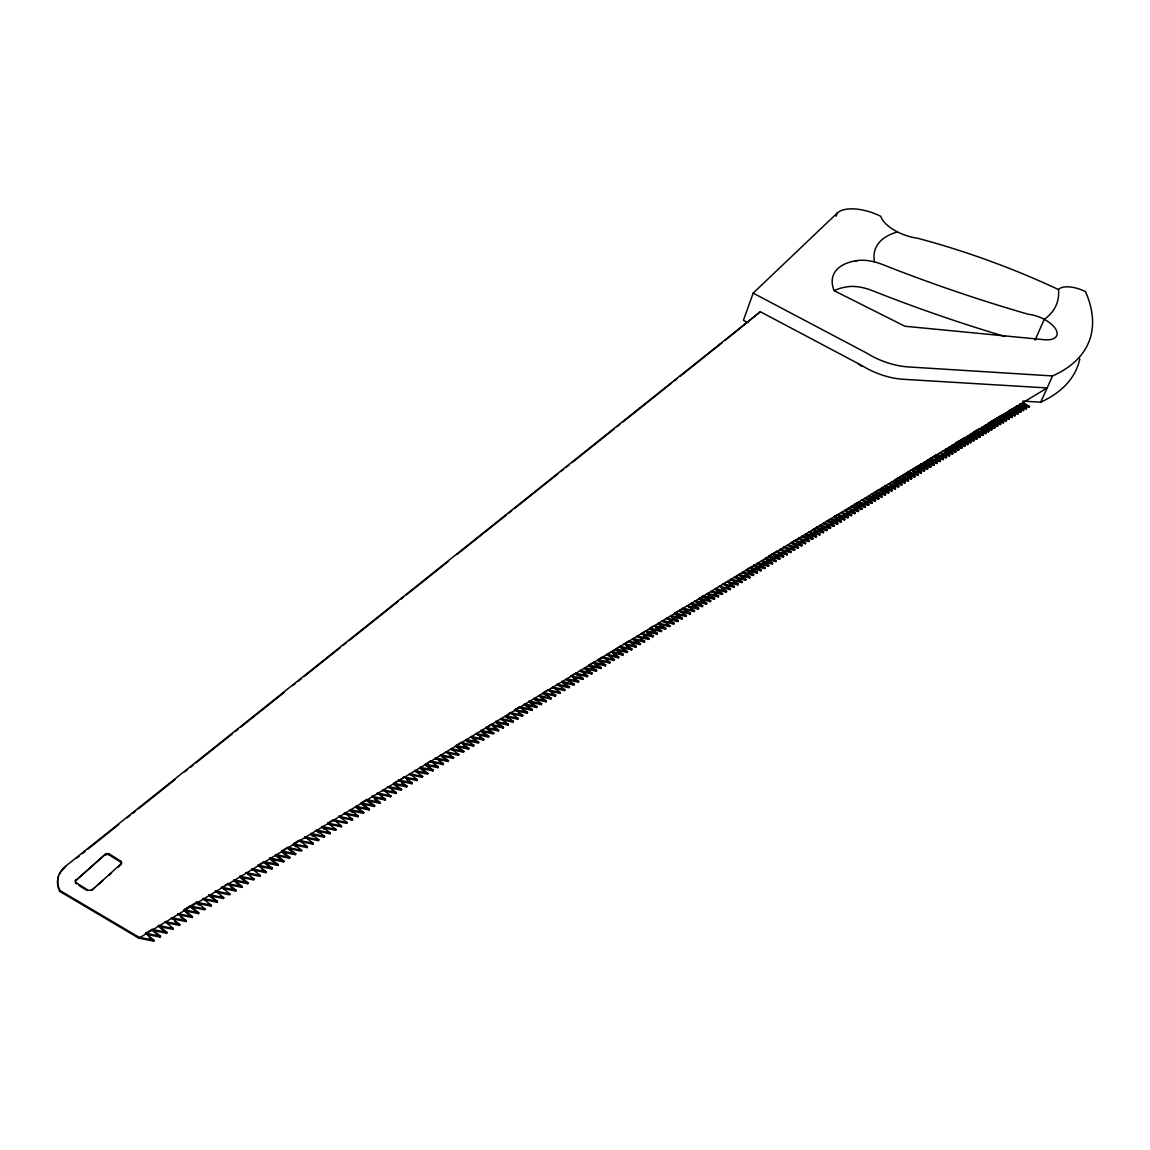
<?xml version="1.0" encoding="UTF-8"?>
<svg xmlns="http://www.w3.org/2000/svg" width="1150" height="1150" viewBox="0 0 1150 1150"><rect width="100%" height="100%" fill="white"/><g stroke="black" fill="none" stroke-linecap="round" stroke-linejoin="round"><path stroke-width="1.5" d="M147.128 934.49L160.281 937.121L160.497 936.215L152.145 929.315L145.633 933.297L154.028 940.254L153.812 941.146L138.862 938.184L59.814 891.451L60.001 890.546A33.666 24.308 7.7 0 1 65.593 866.209L760.351 311.736L861.853 365.513A47.955 23.69 21.4 0 0 903.282 379.284L1047.147 387.952L827.267 520.964L834.21 525.536L833.894 526.298L823.429 523.854M65.593 866.209L65.406 867.114A33.652 24.308 7.7 0 0 59.455 874.259M75.267 881.317A3.249 2.343 7.4 0 1 75.843 880.526L105.383 854.22A2.976 2.127 8.3 0 1 109.538 854.134L120.52 860.991A2.803 2.012 8.6 0 1 120.966 863.938L118.105 867.158M76.029 879.621A3.249 2.343 7.4 0 0 76.576 882.97L76.403 883.876A3.249 2.343 7.4 0 1 75.382 882.826M87.069 890.603L87.256 889.697L76.576 882.97M120.966 863.938L91.554 890.474L95.536 886.966M75.843 880.526L105.383 854.22M120.764 864.829A2.803 2.012 8.6 0 0 120.319 861.896L109.336 855.025L109.538 854.134M120.319 861.896L120.52 860.991M138.862 938.184L830.444 519.038M145.417 934.202L145.691 933.268M158.254 926.383L158.47 925.491L173.291 928.452L173.075 929.344L158.499 926.44M158.369 926.325L158.628 925.391L166.951 932.334L166.736 933.225L152.03 930.292L160.281 937.121M177.689 914.71L177.905 913.819L186.243 920.647L186.027 921.538L171.292 918.577M177.761 914.624L177.977 913.732M166.448 922.789L179.572 925.419L179.788 924.528L171.451 917.671L186.243 920.647M190.526 905.97L190.311 906.861L204.801 909.851L205.016 908.96L190.411 906.013L190.268 906.89L198.533 913.617L198.749 912.726L190.469 905.97L184.144 909.837L192.481 916.636L192.251 917.527L179.371 914.954M196.391 903.138L196.607 902.247L211.169 905.194L210.953 906.085L196.65 903.196L196.736 902.146L205.016 908.96M202.946 899.386L217.249 902.276L217.479 901.384L209.199 894.671M221.375 888.102L221.605 887.211L236.009 890.143L235.779 891.02L223.114 888.461M221.432 888.159L227.801 883.545L236.009 890.143M209.185 895.606L223.502 898.509L223.732 897.618L215.467 890.919M227.844 883.531L227.499 884.451L241.859 887.369L242.089 886.477L233.853 879.851L248.069 882.826L247.825 883.717L233.752 880.842L241.859 887.369M221.648 887.268L229.914 893.938L229.684 894.829L215.381 891.926M239.674 877.105L239.904 876.214L254.179 879.132L253.949 880.009L239.746 877.119L239.919 876.214L248.069 882.826M245.769 873.468L246.028 872.562L260.259 875.466L260.029 876.357L247.379 873.77M251.821 869.803L252.123 868.883L260.259 875.466M263.81 862.5L264.083 861.609M251.893 869.759L266.038 872.663L266.283 871.772L258.074 865.246L264.054 861.623L278.099 864.527L277.854 865.404L263.882 862.543M269.574 858.978L269.948 857.986L283.892 860.991L283.662 861.867L269.689 858.992L277.854 865.404M259.699 866.453L271.946 868.969L272.191 868.092L264.04 861.594M275.526 855.413L275.813 854.508L289.843 857.397L289.599 858.274L275.554 855.442M289.843 857.397L281.692 850.957L287.601 847.421L295.737 853.846L295.507 854.723L281.506 851.834M299.173 841.297L312.915 844.143L313.159 843.266L299.273 840.391L293.537 843.899L301.674 850.31L301.444 851.173L287.471 848.298M293.365 844.732L307.179 847.593L307.424 846.716L299.331 840.363L293.494 843.841L307.424 846.716M321.971 827.439L322.216 826.562L335.958 829.409L335.714 830.286L321.971 827.425L324.674 829.553M310.687 833.477L318.794 839.816L318.55 840.693L304.937 837.876M327.635 824.004L327.836 823.084L341.536 825.93L341.277 826.792L327.692 823.961M313.174 836.481L310.486 834.368L324.329 837.2L324.573 836.323L316.48 830.012M333.198 820.597L333.558 819.691L347.113 822.581L346.869 823.443L333.342 820.626M318.938 832.988L316.236 830.889L330.064 833.75L330.309 832.887L322.216 826.577M338.718 817.247L339.077 816.284L347.113 822.581M338.876 817.19L339.135 816.327M344.353 813.855L344.612 812.992M340.616 817.65L352.331 820.094L352.59 819.231L344.54 813.007M344.382 813.855L357.952 816.701L358.196 815.839L350.175 809.643L363.774 812.489L363.515 813.337L349.974 810.506M371.939 797.122L372.169 796.246L380.118 802.413L379.859 803.261L366.419 800.443L366.764 799.552L380.118 802.413M359.519 810.247L355.508 807.156L369.021 809.916L369.265 809.054L361.258 802.887L366.663 799.581L374.684 805.661L374.44 806.524L361.057 803.721M396.319 792.594L382.979 789.777L382.677 790.625L396.06 793.443L396.319 792.594L388.355 786.528L388.067 787.391L401.364 790.194L401.623 789.331L393.588 783.524M373.649 797.583L385.178 800.012L385.437 799.149L377.488 793.069L377.214 793.902L377.516 793.04L390.899 795.857L390.641 796.706L377.286 793.902M405.734 778.148L417.091 780.548L417.349 779.7L404.168 776.911L398.82 780.951M393.473 784.113L406.64 786.902L406.899 786.039L399.007 780.031L398.748 780.908L411.916 783.725L412.174 782.877L404.239 776.854M425.026 764.951L430.474 760.969L438.308 766.834L438.035 767.682L426.707 765.268M420.037 767.366L427.929 773.332L427.671 774.18L414.546 771.391L414.747 770.514L422.668 776.494L422.395 777.342L409.256 774.554M435.217 758.741L435.476 757.893L448.471 760.667L448.213 761.516L435.289 758.756L435.591 757.807M423.732 771.19L419.779 768.214L432.918 770.888L433.176 770.04L425.299 764.117L438.308 766.834M445.553 752.546L445.841 751.697L458.778 754.472L458.505 755.306L447.192 752.891M430.272 761.846L443.167 764.592L443.44 763.758L435.577 757.85M453.646 757.548L440.723 754.788L440.349 755.636L453.373 758.396L453.646 757.548L445.826 751.697M460.747 743.36L461.107 742.497L473.843 745.272L473.584 746.106L462.473 743.734M455.817 746.379L468.582 749.11L468.855 748.276L461.078 742.483L456.033 745.574L463.867 751.396L463.594 752.244L450.699 749.484M475.726 734.318L476.043 733.484L488.779 736.23L488.506 737.064L477.365 734.663M472.348 737.667L483.503 740.068L483.776 739.234L471.026 736.489L478.745 742.268L478.486 743.116L465.894 740.413L468.452 742.311M485.746 728.18L490.978 724.414L503.556 727.159L503.283 727.993L492.344 725.636M485.803 728.238L486.062 727.404L498.683 730.077L498.41 730.911L487.413 728.539M495.449 722.344L495.823 721.424L508.329 724.241L508.056 725.075L495.664 722.387M486.062 727.404L493.839 733.125L493.566 733.959L480.858 731.213M509.982 713.446L510.255 712.612L522.776 715.329L522.503 716.163L511.692 713.819M510.154 713.489L507.696 714.969L510.384 712.641L518.089 718.362L517.816 719.181L505.281 716.464L507.811 718.348M515.013 710.542L515.114 709.679M500.394 719.397L512.957 722.114L513.231 721.28L505.511 715.631L518.089 718.362M514.841 710.513L527.217 713.201L527.505 712.367L519.857 706.804L515.071 709.708L522.776 715.329M527.505 712.367L515.013 709.665L519.8 706.761L519.512 707.638L531.961 710.355L532.234 709.521L524.558 703.929L536.892 706.689L536.619 707.509L524.414 704.849M541.664 703.8L529.288 701.098L528.971 701.946L541.377 704.619L541.664 703.8L534.003 698.251L546.408 700.954L546.121 701.773L533.902 699.114L536.36 700.968M547.86 690.618L548.133 689.799M552.446 687.815L552.733 686.996L560.323 692.516L560.036 693.335L549.628 691.064M552.474 687.829L552.719 687.039M540.342 696.713L550.821 698.999L551.094 698.179L543.447 692.645L548.104 689.827L560.323 692.516M545.732 695.319L543.202 693.479L555.421 696.109L555.694 695.29L548.119 689.813M561.66 682.295L561.947 681.49L574.123 684.164L573.836 684.983L563.414 682.683M566.303 679.506L578.407 682.166L578.694 681.346L566.548 678.673L566.246 679.521L568.776 681.346M554.257 688.304L564.564 690.561L564.851 689.741L557.232 684.264M570.86 676.703L571.148 675.884L578.694 681.346M561.904 681.476L569.494 686.938L569.221 687.758L557.074 685.084M572.628 677.091L582.906 679.348L583.179 678.543L575.661 673.152L571.104 675.913M577.142 674.389L587.406 676.646L587.693 675.841L580.146 670.407M579.959 671.327L591.819 673.943L592.106 673.138L584.545 667.747M591.819 673.943L584.315 668.596L596.347 671.212L596.634 670.393L589.102 665.031M597.827 660.416L609.773 663.061L610.061 662.256L602.586 656.966L602.241 657.786L614.158 660.431L614.445 659.611L606.941 654.307L606.582 655.155L609.572 653.372L606.668 655.069M590.568 666.224L600.861 668.495L601.148 667.69L593.601 662.328L589.145 665.045L601.148 667.69M593.414 663.148L605.403 665.807L605.676 664.988L598.158 659.654L597.914 660.431M619.807 647.206L620.08 646.386L631.896 649.017L631.609 649.822L619.793 647.191L627.282 652.481L627.569 651.676L620.094 646.401L615.724 649.046L627.569 651.676M608.436 655.558L618.47 657.786L618.758 656.981L611.254 651.676L623.171 654.307L622.883 655.112L612.734 652.855M624.091 644.518L624.378 643.727L636.151 646.343L635.864 647.148L625.844 644.92M1022.81 401.12L1040.75 402.155L1052.552 375.949A230.173 107.396 20.7 0 0 1085.485 291.611A22.856 10.336 22.8 0 0 1058.46 289.527A448.601 234.672 22.9 0 0 917.413 238.208A29.799 13.469 20.8 0 1 880.742 216.272A34.96 16.043 20.5 0 0 837.286 213.023L753.164 293.121L743.432 320.289L747.773 322.589M641.24 634.211L645.811 630.847L653.243 636.036L652.941 636.827L642.951 634.584M760.351 311.736L725.003 340.457M630.186 642.361L640.148 644.575L640.435 643.77L632.989 638.552M634.469 639.803L644.345 642.002L644.647 641.211L637.201 635.993M636.971 636.798L648.658 639.4L648.945 638.609L641.527 633.406L653.243 636.036M647.177 631.954L657.153 634.196L657.455 633.391L650.038 628.216L654.192 625.672L665.793 628.274L665.505 629.079L655.673 626.865M662.213 621.431L662.558 620.641L674.101 623.228L673.799 624.019L662.242 621.46M651.432 629.366L661.322 631.58L661.609 630.789L654.264 625.672M666.425 618.916L666.77 618.125L678.284 620.727L677.982 621.518L668.121 619.289M665.505 629.079L658.217 624.004L669.602 626.563L669.889 625.773L662.529 620.655M674.719 613.913L686.133 616.457L686.435 615.667L679.118 610.607L675.021 613.122L682.367 618.211L682.079 619.002L674.719 613.913L674.978 613.079M691.006 604.052L691.337 603.276L702.693 605.849L702.406 606.625L691.049 604.066L698.323 609.083L698.611 608.293L691.308 603.261M836.079 216.243L837.286 213.023M678.902 611.455L690.216 614.014L690.503 613.223L683.172 608.163L679.118 610.607L690.503 613.223M695.103 601.608L695.405 600.731L706.747 603.304L706.445 604.081L695.132 601.522M690.216 614.014L682.999 609.026L694.212 611.556L694.514 610.765L687.183 605.719M703.412 595.815L703.11 596.649L703.484 595.844L714.682 598.431L714.394 599.207L703.225 596.678L710.413 601.594L710.7 600.817L703.484 595.858L699.444 598.288L706.747 603.304M714.394 599.207L707.221 594.306L718.29 596.821L718.592 596.031L711.361 591.071L722.602 593.616L722.301 594.392L711.102 591.862M728.554 582.705L737.998 584.861L738.286 584.085L727.202 581.526L722.962 584.66M715.084 589.461L726.283 592.006L726.584 591.229L719.354 586.299L730.538 588.843L730.236 589.619L720.662 587.449M746.019 579.399L734.951 576.869L734.591 577.645L745.717 580.161L746.019 579.399L738.818 574.526L738.516 575.288L749.613 577.832L749.915 577.056L742.713 572.197L742.354 572.93L753.379 575.446L753.681 574.669L746.494 569.825L750.303 567.511L761.257 570.026L760.955 570.803L749.973 568.287L750.289 567.467L757.462 572.312L757.16 573.074L746.149 570.558M882.064 487.816L881.748 488.549L888.576 492.991L888.878 492.243L882.021 487.83L881.662 488.592L891.825 490.993L892.127 490.259L885.313 485.861L884.982 486.579L895.16 488.98L895.476 488.247L888.648 483.848L888.332 484.581M724.615 585.034L734.102 587.19L734.404 586.414L727.217 581.541M738.559 575.302L738.861 574.526L749.915 577.056M746.235 570.572L750.303 567.511L750.087 568.301M732.449 580.391L741.807 582.533L742.095 581.756L734.893 576.869M757.519 563.701L757.864 562.925L768.804 565.441L768.502 566.217L757.577 563.701L757.879 562.939L764.98 567.755L764.678 568.517L755.435 566.404M772.613 563.155L761.702 560.654L761.357 561.401L772.311 563.931L772.613 563.155L765.469 558.368L765.196 559.087L775.948 561.559L776.25 560.798L769.12 556.011L769.005 556.787M780.088 550.074L790.726 552.532L791.027 551.77L780.232 549.283L787.29 554.027L786.988 554.789L776.178 552.302L776.552 551.468L783.639 556.255L783.337 557.017L772.498 554.516L772.872 553.725L783.639 556.255M776.164 552.288L776.581 551.497L769.062 555.967L779.93 558.469L779.628 559.245L768.775 556.744M783.624 547.803L784.084 547.084M787.348 545.589L787.649 544.827L794.736 549.542L794.434 550.304L785.306 548.191M787.477 545.661L787.707 544.856L798.431 547.371L798.114 548.133L789.001 546.02M861.853 365.513L861.566 366.217L858.346 364.076M791.114 543.404L801.723 545.862L802.024 545.1L795.009 540.442L791.344 542.656L798.431 547.371M894.959 480.585L904.964 482.957L905.266 482.224L898.509 477.897L898.15 478.63L908.212 481.016L908.514 480.283L898.452 477.897L895.102 480.139M809.169 532.479L809.514 531.702L820.094 534.161L819.792 534.923L809.212 532.464L816.198 537.122L816.5 536.374L809.471 531.731M794.765 541.233L805.345 543.691L805.661 542.929L798.589 538.243M812.762 530.279L816.615 527.376L823.616 531.947L823.299 532.694L812.834 530.265M798.402 539.077L808.91 541.506L809.212 540.759L802.154 536.072M816.658 527.347L816.284 528.123L826.85 530.581L827.152 529.819L820.151 525.205L830.631 527.692L830.329 528.454L819.964 526.039L826.85 530.581M801.952 536.849L812.561 539.307L812.863 538.545L805.834 533.887L805.518 534.649L816.198 537.122M967.682 444.59C955.305 437.762 962.636 439.645 970.974 442.06L970.658 442.764L961.012 440.45L961.4 439.702L967.998 443.871L967.682 444.59L958.166 442.304L964.649 446.401L964.965 445.697L958.352 441.543L955.291 443.397L961.946 447.58L961.644 448.299L951.913 445.97L952.229 445.251L961.946 447.58M826.965 521.712L837.459 524.156L837.761 523.408L830.774 518.837M837.459 524.156L830.487 519.584L841.038 522.043L841.34 521.295L834.368 516.724L837.847 514.611L848.254 517.04L847.952 517.788L837.617 515.372M841.038 522.043L834.066 517.471L844.474 519.872L844.79 519.124L837.876 514.596L834.339 516.681L844.79 519.124M842.806 513.719L851.345 515.717L851.647 514.97L844.704 510.427L855.14 512.857L854.838 513.604L846.184 511.577M850.238 507.696L847.938 509.091L858.317 511.52L858.619 510.772L851.69 506.259L862.04 508.674L861.738 509.421L851.388 506.992M861.738 509.421L854.809 504.922L865.102 507.308L865.404 506.561L858.547 502.104L855.126 504.174L862.04 508.674M882.266 496.311L872.045 493.896L871.758 494.687L881.964 497.044L882.266 496.311L875.394 491.869L875.092 492.603L881.964 497.044M858.288 502.881L868.494 505.267L868.796 504.534L861.896 500.049M863.377 501.256L871.815 503.24L872.117 502.493L865.231 498.022L875.538 500.437L875.222 501.17L864.973 498.769M875.222 501.17L868.351 496.714L878.629 499.143L878.931 498.396L872.059 493.954M885.04 486.579L885.299 485.846L895.476 488.247M973.331 432.63L979.383 428.777L985.967 432.932L985.665 433.636L976.106 431.336L979.326 428.835L988.885 431.135L988.569 431.854L980.749 429.956M875.121 492.588L885.256 494.974L885.557 494.227L878.744 489.828L875.394 491.869L885.557 494.227M890.057 484.984L898.495 486.982L898.797 486.249L891.997 481.879L902.046 484.251L901.744 484.984L891.681 482.612M914.969 476.359L904.964 473.987L904.604 474.72L914.667 477.092L914.969 476.359L908.198 472.032L907.882 472.751L914.667 477.092M908.212 481.016L901.514 476.718L911.389 479.061L911.691 478.342L904.906 473.987M921.049 464.226L917.527 466.857L927.461 469.229L927.777 468.496L921.021 464.198L920.647 464.959M907.911 472.765L917.916 475.137L918.232 474.418L911.447 470.091M923.881 463.033L924.197 462.3L934.087 464.658L933.771 465.391L923.91 463.033L930.58 467.317L930.882 466.598L924.14 462.3M912.841 471.141L921.136 473.11L921.438 472.391L914.724 468.05M914.423 468.783L924.284 471.126L924.586 470.408L917.887 466.138L898.481 477.868M930.566 458.505L937.279 462.76L936.962 463.479L930.264 459.224L930.566 458.505L940.427 460.848L940.125 461.581L930.264 459.224L932.348 457.93M952.056 445.999L952.358 445.28L951.984 446.042L958.597 450.211L958.913 449.506L952.243 445.294M943.201 459.626L936.589 455.443L936.862 454.681L943.518 458.908L943.201 459.626L935.065 457.686M945.818 449.794L946.163 449.089L955.938 451.433L955.621 452.151L945.861 449.808L952.502 454.006L952.804 453.287L946.134 449.075M936.589 455.443L946.321 457.772L946.622 457.053L939.952 452.798L949.67 455.184L949.368 455.903L941.333 453.977M964.102 438.466L974.036 440.206L973.719 440.924L965.813 439.012M970.126 434.959L970.456 434.24L980.059 436.554L979.742 437.273L970.255 434.988M973.719 440.924L967.208 436.842L976.767 439.099L977.083 438.38L970.485 434.254M991.889 429.338L982.344 427.038L981.985 427.743L991.573 430.043L991.889 429.338L985.32 425.241L984.989 425.946M985.033 425.96L985.349 425.256L994.865 427.556L994.563 428.26L986.714 426.363M973.288 433.147L982.689 435.419L982.991 434.7L976.436 430.603L973.432 432.4L982.991 434.7M1035.029 340.213L1044.243 319.326A139.064 63.825 21.2 0 0 1058.46 289.527M988.181 424.149L997.496 426.391L997.812 425.687L991.257 421.619L991.07 422.395M1002.556 415.265L1017.218 405.921L1026.576 408.192L1026.26 408.882L1017.074 406.654L1023.385 410.622L1023.701 409.918L1017.232 405.936M1000.385 424.58L1000.701 423.876L994.204 419.836L997.107 418.068L1003.605 422.136L1003.303 422.841L994.046 420.598L1000.385 424.58L991.156 422.338M1012.92 410.464L1020.596 412.332L1020.898 411.628L1011.569 409.357L1008.708 411.096L1015.22 415.121L1014.904 415.826L1008.392 411.801L1008.665 411.067L1018.052 413.339L1017.736 414.043L1008.349 411.757L1011.54 409.357M1006.149 421.087L1006.466 420.382L999.925 416.329L1009.398 418.614L1009.082 419.319L999.853 417.076L1006.149 421.087L996.705 418.801L997.107 418.068L1006.466 420.382M1023.385 410.622L1014.056 408.351L1014.444 407.618M1002.757 415.323L1012.014 417.565L1012.331 416.861L1005.819 412.836L1015.22 415.121M1019.82 404.901L1029.135 407.172L1029.437 406.482L1022.968 402.486M98.196 884.637L103.5 879.98M108.819 875.322L111.464 872.994M76.633 858.159L79.436 855.916M82.254 853.674L85.057 851.431M87.86 849.189L118.737 824.536M127.161 817.808L129.964 815.58M132.768 813.337L135.585 811.095M138.388 808.852L174.872 779.714M184.704 771.866L187.507 769.637M190.311 767.395L193.114 765.152M195.931 762.91L232.415 733.772M235.218 731.529L238.021 729.287M240.839 727.044L284.338 692.314M292.761 685.587L295.564 683.344M298.368 681.102L301.185 678.859M303.988 676.631L340.472 647.493M343.275 645.251L346.092 643.008M348.896 640.766L398.015 601.551M400.818 599.308L403.621 597.066M406.439 594.823L448.529 561.214M456.952 554.487L506.072 515.272M508.875 513.029L511.692 510.787M514.496 508.544L557.994 473.8M560.812 471.558L563.615 469.329M566.418 467.087L569.221 464.844M572.039 462.602L614.129 428.979M616.946 426.736L619.749 424.508M622.553 422.266L671.672 383.036M674.475 380.794L677.293 378.566M680.096 376.323L722.2 342.7M399.007 780.059L393.674 783.251L406.899 786.039M602.586 656.966L598.158 659.654L610.061 662.256M769.12 556.011L772.829 553.754L779.93 558.469M997.812 425.687L988.324 423.401L994.161 419.836L1003.605 422.136M898.481 477.911L895.217 479.852L905.266 482.224M940.427 460.848L933.714 456.593L936.833 454.71L946.622 457.053M196.736 902.146L184.101 909.779L198.749 912.726M934.087 464.658L927.374 460.402L936.804 454.696M988.31 423.387L1002.872 414.575L1012.331 416.861M366.476 800.414L374.44 806.524M737.294 575.977L740.269 574.181M929.602 459.583L932.133 458.059M982.172 427.771L988.569 431.854M1014.041 408.351L1020.596 412.332M417.162 769.81L414.546 771.391L414.805 770.543L427.929 773.332M930.264 459.224L932.363 457.959M973.432 432.4L976.393 430.618M855.356 260.921L857.383 260.547A31.467 14.892 20.8 0 1 882.409 264.471A626.865 239.329 20.6 0 0 1028.33 314.281A22.267 10.379 22.7 0 1 1055.571 328.9A22.267 10.379 22.7 0 1 1044.214 339.71L904.906 326.241L834.138 290.706A72.507 34.586 21.2 0 1 852.639 261.424L857.383 260.547M1052.552 375.949L908.327 366.936A48.127 23.561 21.3 0 1 866.755 353.122L753.164 293.121M152.088 929.358L166.951 932.334M145.576 933.239L160.497 936.215M154.028 940.254L139.064 937.279L60.001 890.546M184.187 910.728L198.533 913.617M177.776 913.689L192.481 916.636M179.788 924.528L165.025 921.567L173.291 928.452M227.729 883.559L242.089 886.477M215.467 891.02L229.914 893.938M209.243 894.686L223.732 897.618M202.961 898.452L217.479 901.384M258.031 865.188L272.191 868.092M252.08 868.868L266.283 871.772M287.716 847.421L301.674 850.31M281.75 850.957L295.737 853.846M316.523 830.027L330.309 832.887M310.773 833.477L324.573 836.323M304.951 836.956L318.794 839.816M372.039 796.332L385.437 799.149M361.201 802.844L374.684 805.661M369.265 809.054L355.752 806.222L363.774 812.489M344.626 812.992L358.196 815.839M338.977 816.385L352.59 819.231M398.935 780.074L412.174 782.877M388.341 786.528L401.623 789.331M430.402 760.969L443.44 763.758M420.095 767.266L433.176 770.04M422.668 776.494L409.515 773.706L417.349 779.7M465.966 739.522L478.745 742.268M455.989 745.516L468.855 748.276M463.867 751.396L450.958 748.636L458.778 754.472M513.231 721.28L500.667 718.563L508.329 724.241M481.131 730.379L493.839 733.125M543.404 692.602L555.694 695.29M551.094 698.179L538.761 695.477L546.408 700.954M519.786 706.819L532.234 709.521M580.046 670.479L592.106 673.138M575.589 673.167L587.693 675.841M571.061 675.869L583.179 678.543M557.304 684.264L569.494 686.938M552.618 687.067L564.851 689.741M617.133 650.224L627.282 652.481M606.869 654.35L618.758 656.981M602.528 656.981L614.445 659.611M593.702 662.342L605.676 664.988M584.617 667.747L596.634 670.393M650.009 628.188L661.609 630.789M645.811 630.789L657.455 633.391M637.273 635.993L648.945 638.609M632.931 638.595L644.647 641.211M640.435 643.77L628.691 641.154L624.421 643.77L631.896 649.017M628.518 641.988L628.777 641.125L636.151 646.343M683.114 608.192L694.514 610.765M675.007 613.094L686.435 615.667M682.367 618.211L670.896 615.624L678.284 620.727M672.276 616.788L682.079 619.002M669.889 625.773L658.332 623.171L665.793 628.274M726.584 591.229L715.386 588.671L722.602 593.616M718.592 596.031L707.365 593.486L714.682 598.431M699.401 598.244L710.7 600.817M700.81 599.423L710.413 601.594M687.24 605.719L698.611 608.293M688.577 606.884L698.323 609.083M746.451 569.782L757.462 572.312M742.656 572.154L753.681 574.669M731.012 579.226L742.095 581.756M723.249 583.884L734.404 586.414M794.736 549.542L783.969 547.055L791.027 551.77M776.48 551.526L787.29 554.027M765.354 558.282L776.25 560.798M754.055 565.239L764.98 567.755M816.586 527.361L827.152 529.819M823.616 531.947L813.021 529.489L820.094 534.161M816.5 536.374L805.877 533.902L805.561 534.664L812.561 539.307M802.211 536.072L812.863 538.545M798.546 538.272L809.212 540.759M794.952 540.442L805.661 542.929M791.301 542.613L802.024 545.1M855.068 504.131L865.404 506.561M858.619 510.772L848.254 508.343L855.14 512.857M851.647 514.97L841.254 512.526L848.254 517.04M830.861 518.837L841.34 521.295M827.267 520.964L837.761 523.408M834.21 525.536L823.688 523.092L830.631 527.692M888.677 483.848L898.797 486.249M881.978 487.859L892.127 490.259M878.701 489.842L888.878 492.243M878.499 490.604L888.576 492.991M878.931 498.396L868.696 495.981L875.538 500.437M861.839 500.077L872.117 502.493M858.489 502.104L868.796 504.534M920.977 464.226L930.882 466.598M922.444 465.376L930.58 467.317M917.829 466.138L927.777 468.496M914.624 468.036L924.586 470.408M911.476 470.019L921.438 472.391M908.227 472.032L918.232 474.418M911.691 478.342L901.672 475.956L908.514 480.283M964.965 445.697L955.247 443.354L964.333 437.891L970.974 442.06M955.018 444.087L964.649 446.401M949.167 447.163L958.913 449.506M958.597 450.211L948.923 447.896L955.621 452.151M952.804 453.287L943.043 450.958L949.67 455.184M944.351 452.065L952.502 454.006M933.671 456.564L943.518 458.908M927.389 460.402L937.279 462.76M936.962 463.479L927.087 461.121L933.771 465.391M985.967 432.932L976.422 430.618L973.446 432.429L980.059 436.554M977.083 438.38L967.438 436.066L974.036 440.206M958.338 441.557L967.998 443.871M1029.437 406.482L1020.136 404.211L1019.777 404.886L1026.26 408.882M1023.701 409.918L1014.357 407.646L1020.898 411.628M1005.646 413.569L1014.904 415.826M991.199 421.576L1000.701 423.876M1022.724 403.233L1029.135 407.172M1020.107 404.196L1026.576 408.192M1011.583 409.357L1018.052 413.339M1013.912 411.686L1017.736 414.043M1005.603 413.598L1012.014 417.565M1002.886 414.575L1009.398 418.614M1003.979 416.142L1009.082 419.319M998.186 419.664L1003.303 422.841M992.349 423.2L997.496 426.391M988.296 423.459L994.865 427.556M988.066 424.221L994.563 428.26M986.398 426.808L991.573 430.043M982.33 427.052L988.885 431.135M981.769 431.207L985.665 433.636M976.134 431.322L982.689 435.419M973.231 433.191L979.742 437.273M971.534 435.821L976.767 439.099M966.762 440.321L970.658 442.764M956.398 444.993L961.644 448.299M949.253 447.221L955.938 451.433M946.694 454.221L949.368 455.903M79.062 885.557L85.733 889.755M942.367 455.271L946.321 457.772M937.437 459.871L940.125 461.581M922.142 465.836L927.461 469.229M917.585 466.857L924.284 471.126M918.433 471.385L921.136 473.11M913.848 472.549L917.916 475.137M908.687 477.336L911.389 479.061M899.587 479.521L904.964 482.957M895.232 479.881L902.046 484.251M894.93 480.614L901.744 484.984M895.764 485.228L898.495 486.982M891.063 486.335L895.16 488.98M886.363 487.485L891.825 490.993M882.553 493.221L885.256 494.974M873.123 495.578L878.629 499.143M869.069 501.457L871.815 503.24M864.412 502.622L868.494 505.267M859.654 503.757L865.102 507.308M855.542 509.723L858.317 511.52M852.064 511.793L854.838 513.604M847.191 513.001L851.345 515.717M843.841 515.114L847.952 517.788M838.997 516.278L844.474 519.872M831.119 524.457L833.894 526.298M827.554 526.614L830.329 528.454M817.779 529.058L823.299 532.694M814.186 531.214L819.792 534.923M806.107 539.652L808.91 541.506M802.571 541.837L805.345 543.691M798.934 544.008L801.723 545.862M795.297 546.25L798.114 548.133M791.646 548.449L794.434 550.304M786.528 549.743L790.726 552.532M782.791 552L786.988 554.789M779.154 554.214L783.337 557.017M774.051 555.508L779.628 559.245M770.313 557.793L775.948 561.559M766.59 560.093L772.311 563.931M761.659 560.639L768.804 565.441M762.795 562.379L768.502 566.217M758.971 564.679L764.678 568.517M754.098 565.211L761.257 570.026M755.306 566.993L760.955 570.803M751.496 569.264L757.16 573.074M747.629 571.564L753.379 575.446M745.301 574.914L749.613 577.832M741.405 577.242L745.717 580.161M737.495 579.614L741.807 582.533M738.286 584.085L731.069 579.183L730.883 580.031M733.729 581.972L737.998 584.861M729.833 584.286L734.102 587.19M723.293 583.913L730.538 588.843M727.346 587.65L730.236 589.619M723.393 590.036L726.283 592.006M716.508 590.453L722.301 594.392M715.401 594.837L718.29 596.821M699.157 599.078L706.445 604.081M695.391 600.817L702.693 605.849M696.555 602.614L702.406 606.625M691.294 609.543L694.212 611.556M670.651 616.429L677.982 621.518M666.727 618.125L674.101 623.228M669.386 620.957L673.799 624.019M666.655 624.522L669.602 626.563M655.486 627.512L661.322 631.58M649.75 629.021L657.153 634.196M646.76 632.514L652.941 636.827M643.712 635.936L648.658 639.4M640.651 639.414L644.345 642.002M632.816 639.429L640.148 644.575M631.465 644.043L635.864 647.148M626.621 646.314L631.609 649.822M615.696 649.031L623.171 654.307M615.408 649.836L622.883 655.112M613.482 654.264L618.47 657.786M610.463 657.814L614.158 660.431M607.301 661.308L609.773 663.061M599.121 661.351L605.403 665.807M594.579 664.039L600.861 668.495M588.843 665.864L596.347 671.212M583.683 673.986L587.406 676.646M575.431 674.015L577.918 675.798M580.419 677.566L582.906 679.348M573.376 678.558L578.407 682.166M566.533 678.716L574.123 684.164M571.306 683.158L573.836 684.983M562.911 683.215L565.441 685.041M562.048 688.749L564.564 690.561M557.534 691.538L560.036 693.335M551.655 693.393L555.421 696.109M548.277 697.159L550.821 698.999M541.118 698.151L546.121 701.773M538.876 702.794L541.377 704.619M529.216 701.112L536.892 706.689M528.942 701.931L536.619 707.509M524.414 704.849L531.961 710.355M522.201 709.536L527.217 713.201M518.693 713.388L522.503 716.163M515.243 717.312L517.816 719.181M510.384 720.231L512.957 722.114M504.203 722.243L508.056 725.075M495.808 721.467L503.556 727.159M496.929 723.321L503.283 727.993M490.993 724.414L498.683 730.077M493.321 727.174L498.41 730.911M487.097 729.186L489.684 731.098M481.002 730.494L488.779 736.23M480.729 731.328L488.506 737.064M475.999 733.484L483.776 739.234M479.622 737.193L483.503 740.068M472.018 738.314L474.605 740.226M466.037 739.479L473.843 745.272M471.011 744.208L473.584 746.106M463.45 745.301L468.582 749.11M455.774 746.408L459.684 749.326M455.903 753.365L458.505 755.306M449.463 755.464L453.373 758.396M440.622 754.788L448.471 760.667M441.701 756.643L448.213 761.516M439.3 761.688L443.167 764.592M434.154 764.764L438.035 767.682M426.348 765.943L432.918 770.888M414.46 778.564L417.091 780.548M406.712 779.772L411.916 783.725M401.422 782.934L406.64 786.902M393.415 784.142L397.397 787.175M392.092 790.424L396.06 793.443M382.936 789.777L390.899 795.857M387.981 794.679L390.641 796.706M381.211 796.964L385.178 800.012M374.613 799.25L379.859 803.261M362.336 804.784L369.021 809.916M349.931 810.506L352.604 812.561M355.278 814.631L357.952 816.701M349.672 818.024L352.331 820.094M341.536 825.93L333.529 819.706L327.879 823.127L335.958 829.409M338.632 824.737L341.277 826.792M333.011 828.187L335.714 830.286M327.362 831.651L330.064 833.75M321.626 835.087L324.329 837.2M305.052 836.898L313.159 843.266M310.256 842.044L312.915 844.143M304.506 845.494L307.179 847.593M293.308 844.776L296.01 846.903M288.722 849.361L291.424 851.503M282.842 852.926L289.599 858.274M275.727 854.522L283.892 860.991M275.497 855.399L283.662 861.867M269.919 858.044L278.099 864.527M265.233 863.621L271.946 868.969M261.956 869.4L266.038 872.663M245.971 872.562L254.179 879.132M239.66 877.163L247.825 883.717M230.359 886.664L235.779 891.02M220.8 896.31L223.502 898.509M210.464 896.756L217.249 902.276M202.874 898.452L211.169 905.194M208.236 903.871L210.953 906.085M196.636 903.21L199.353 905.424M185.409 911.936L192.251 917.527M180.464 916.981L186.027 921.538M174.814 921.509L179.572 925.419M159.879 927.561L166.736 933.225M149.011 937.178L153.812 941.146M834.411 290.576A71.976 35.003 21.3 0 1 842.605 287.687L847.334 286.767A31.237 15.065 20.9 0 1 872.217 290.591A623.128 242.866 20.6 0 0 1004.985 336.504M1079.821 358.8A228.534 108.733 20.7 0 1 1040.75 402.155M874.474 261.912A97.994 45.396 21.7 0 1 897.561 231.941M59.814 891.451A33.652 24.308 7.7 0 1 58.578 876.286M105.196 855.126A2.976 2.127 8.3 0 1 109.336 855.025M91.741 889.568A3.206 2.329 7.6 0 1 87.256 889.697M754.113 565.182L753.724 566.001L754.141 565.196M1020.194 404.254L1019.878 404.958L1020.237 404.239M615.379 649.793L612.476 651.561L615.394 649.836"/></g></svg>
